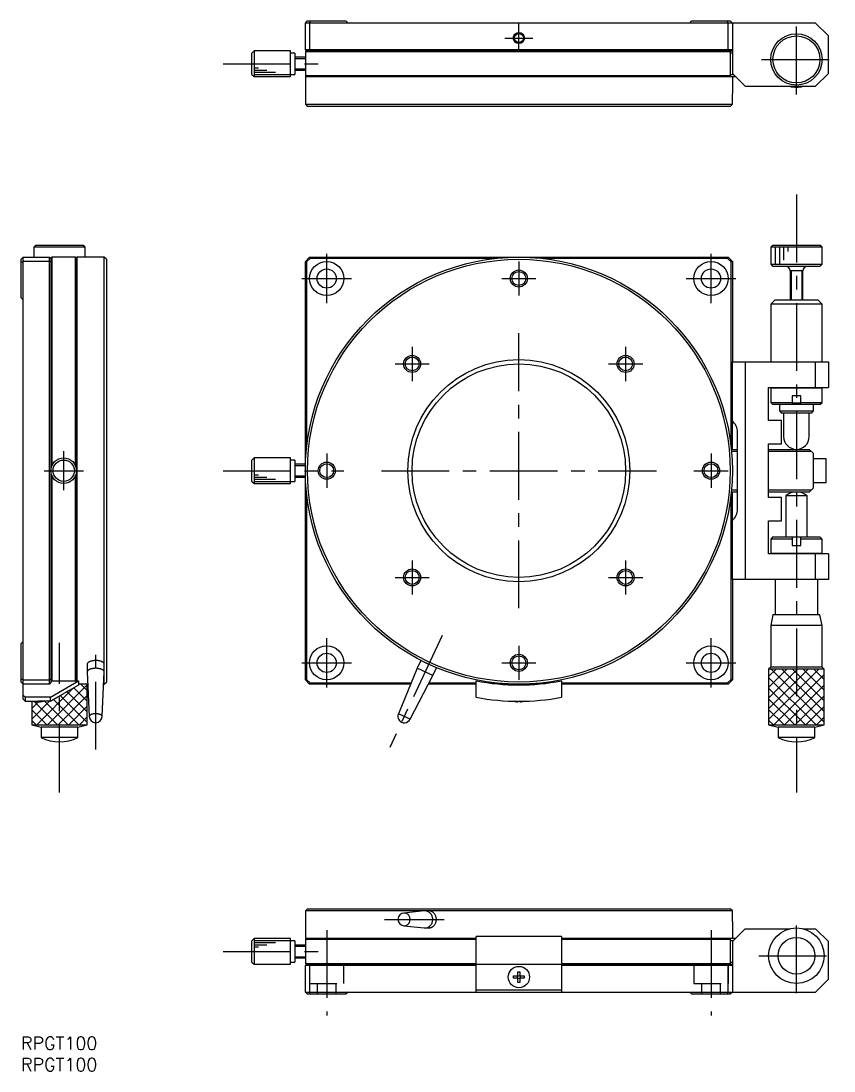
# Model space of a CAD drawing. Extents: x 0 to 414, y -8 to 238.
# Drawn here: x 0 to 190.4, y -8 to 237.9 of the extents above; entities that cross this region are included whole.
import ezdxf

# ---------------------------------------------------------------- set-up
doc = ezdxf.new("R2010")
doc.units = 0
doc.header["$LTSCALE"] = 0.5
doc.linetypes.add('CENTER', pattern=[50.8, 31.75, -6.35, 6.35, -6.35])
doc.linetypes.add('DASHED', pattern=[19.05, 12.7, -6.35])
for name, color, linetype in [('MSM_CENTER', 1, 'CENTER'), ('MSM_CONTINUOUS', 7, 'CONTINUOUS'), ('MSM_DASHED', 4, 'DASHED'), ('MSM_NARROW', 5, 'CONTINUOUS'), ('MSM_PART_NUMBER', 7, 'CONTINUOUS')]:
    doc.layers.add(name, color=color, linetype=linetype)
doc.styles.get("Standard").update_dxf_attribs({"font": 'txt.shx', "height": 3, "bigfont": 'bigfont.shx'})

# ---------------------------------------------------------------- blocks, each defined once
blk = doc.blocks.new('*U10')
at = {"layer": 'MSM_PART_NUMBER'}
blk.add_text('RPGT100', height=3, dxfattribs=at).set_placement((0, -3))
blk = doc.blocks.new('*U11')
at = {"layer": 'MSM_PART_NUMBER'}
blk.add_text('RPGT100', height=3, dxfattribs=at).set_placement((0, -8))

msp = doc.modelspace()

# ---------------------------------------------------------------- linework, layer by layer
at = {"layer": 'MSM_CENTER'}
for p, q in [((116.591842, 230.608658), (116.591842, 237.208658)), ((181.591842, 220.708658), (181.591842, 237.108658)), ((113.291842, 233.908658), (119.891842, 233.908658)), ((173.391842, 228.908658), (189.791842, 228.908658)), ((47.341842, 227.908658), (72.341842, 227.908658)), ((181.591842, 197.258501), (181.591842, 57.258501)), ((71.591842, 171.793504), (71.591842, 183.393504)), ((161.591842, 171.793504), (161.591842, 183.393504)), ((116.591842, 181.593504), (116.591842, 173.593504)), ((65.791842, 177.593504), (77.391842, 177.593504)), ((112.591842, 177.593504), (120.591842, 177.593504)), ((155.791842, 177.593504), (167.391842, 177.593504)), ((116.591842, 100.393504), (116.591842, 164.793504)), ((91.591842, 161.593504), (91.591842, 153.593504)), ((141.591842, 161.593504), (141.591842, 153.593504)), ((87.591842, 157.593504), (95.591842, 157.593504)), ((137.591842, 157.593504), (145.591842, 157.593504)), ((10, 127.993504), (10, 137.193504)), ((71.591842, 136.593504), (71.591842, 128.593504)), ((161.591842, 136.593504), (161.591842, 128.593504)), ((5.4, 132.593504), (14.6, 132.593504)), ((47.341842, 132.593504), (75.591842, 132.593504)), ((84.391842, 132.593504), (148.791842, 132.593504)), ((157.591842, 132.593504), (165.591842, 132.593504)), ((91.591842, 111.593504), (91.591842, 103.593504)), ((141.591842, 111.593504), (141.591842, 103.593504)), ((87.591842, 107.593504), (95.591842, 107.593504)), ((137.591842, 107.593504), (145.591842, 107.593504)), ((98.597502, 94.004516), (86.342853, 67.724337)), ((9, 57.258501), (9, 92.258501)), ((17.5, 67.258501), (17.5, 92.258501)), ((71.591842, 81.793504), (71.591842, 93.393504)), ((116.591842, 91.593504), (116.591842, 83.593504)), ((161.591842, 81.793504), (161.591842, 93.393504)), ((65.791842, 87.593504), (77.391842, 87.593504)), ((112.591842, 87.593504), (120.591842, 87.593504)), ((155.791842, 87.593504), (167.391842, 87.593504)), ((85.159299, 27.5), (99.067965, 27.5)), ((181.591842, 10.200001), (181.591842, 27.799999)), ((71.591842, 25), (71.591842, 5)), ((161.591842, 25), (161.591842, 5)), ((47.341842, 20), (72.341842, 20)), ((172.791844, 19), (190.391841, 19))]:
    msp.add_line(p, q, dxfattribs=at)
at = {"layer": 'MSM_CONTINUOUS'}
for p, q in [((66.591842, 237.408658), (67.091842, 237.908658)), ((186.091842, 237.408658), (66.591842, 237.408658)), ((66.591842, 231.208658), (66.591842, 237.408658)), ((67.091842, 237.908658), (76.091842, 237.908658)), ((67.591842, 237.408658), (67.798949, 237.908658)), ((67.591842, 237.408658), (67.591842, 231.208658)), ((76.091842, 237.908658), (76.591842, 237.408658)), ((156.591842, 237.408658), (157.091842, 237.908658)), ((157.091842, 237.908658), (166.091842, 237.908658)), ((165.591842, 237.408658), (165.384736, 237.908658)), ((165.591842, 231.208658), (165.591842, 237.408658)), ((166.591842, 237.408658), (166.091842, 237.908658)), ((166.591842, 237.408658), (166.591842, 225.608658)), ((189.091842, 234.408658), (186.091842, 237.408658)), ((189.091842, 225.608658), (189.091842, 234.408658)), ((66.591842, 231.208658), (166.591842, 231.208658)), ((66.891842, 230.908658), (66.591842, 231.208658)), ((67.716107, 230.908658), (67.591842, 231.208658)), ((165.467578, 230.908658), (165.591842, 231.208658)), ((166.591842, 231.208658), (166.291842, 230.908658)), ((54.591842, 230.908658), (54.091842, 230.408658)), ((54.091842, 225.408658), (54.091842, 230.408658)), ((54.591842, 230.908658), (54.591842, 224.908658)), ((63.091842, 230.908658), (54.591842, 230.908658)), ((63.091842, 224.908658), (63.091842, 230.908658)), ((64.091842, 230.408658), (63.091842, 230.408658)), ((64.091842, 230.408658), (64.091842, 225.408658)), ((66.591823, 229.408658), (64.091842, 229.408658)), ((66.791842, 230.908658), (66.591842, 230.708658)), ((166.091842, 230.708658), (66.591842, 230.708658)), ((66.591842, 230.708658), (66.591842, 229.408658)), ((66.591842, 229.408653), (66.592223, 229.395916)), ((66.592223, 229.395916), (66.614347, 227.908658)), ((66.791842, 230.908658), (166.591842, 230.908658)), ((166.091842, 230.908658), (166.091842, 224.908658)), ((166.591842, 230.408658), (166.091842, 230.408658)), ((64.091842, 226.408658), (66.591823, 226.408658)), ((66.614347, 227.908658), (66.591842, 226.408663)), ((66.591842, 226.408658), (66.591842, 225.108658)), ((54.091842, 225.408658), (54.591842, 224.908658)), ((54.591842, 224.908658), (63.091842, 224.908658)), ((63.091842, 225.408658), (64.091842, 225.408658)), ((66.591842, 225.108658), (166.091842, 225.108658)), ((66.591842, 225.108658), (66.791842, 224.908658)), ((66.591842, 224.808658), (66.691842, 224.908658)), ((66.591842, 224.808658), (66.591842, 220.908658)), ((166.591842, 224.808658), (66.591842, 224.808658)), ((66.691842, 224.908658), (167.291842, 224.908658)), ((166.091842, 225.408658), (166.791842, 225.408658)), ((166.491842, 224.908658), (166.591842, 224.808658)), ((166.591842, 225.608658), (169.591842, 222.608658)), ((166.591842, 224.808658), (166.591842, 220.908658)), ((186.091842, 222.608658), (189.091842, 225.608658)), ((169.591842, 222.608658), (186.091842, 222.608658)), ((66.591842, 220.858648), (66.591842, 218.408658)), ((166.591842, 218.408658), (166.591842, 220.858648)), ((66.591842, 218.408658), (166.591842, 218.408658)), ((66.591842, 218.408658), (67.091842, 217.908658)), ((166.091842, 217.908658), (67.091842, 217.908658)), ((166.091842, 217.908658), (166.591842, 218.408658)), ((3.5, 185.423504), (3, 184.923504)), ((15, 184.923504), (3, 184.923504)), ((3, 184.923504), (3, 182.593504)), ((3.5, 185.423504), (14.5, 185.423504)), ((15, 184.923504), (14.5, 185.423504)), ((15, 182.593504), (15, 184.923504)), ((176.091842, 185.423504), (175.591842, 184.923504)), ((187.591842, 184.923504), (175.591842, 184.923504)), ((175.591842, 184.923504), (175.591842, 180.923504)), ((176.091842, 185.423504), (187.091842, 185.423504)), ((187.591842, 184.923504), (187.091842, 185.423504)), ((187.591842, 180.923504), (187.591842, 184.923504)), ((0.5, 182.593504), (0, 182.093504)), ((0, 173.093504), (0, 182.093504)), ((0.5, 79.093504), (0.5, 182.593504)), ((0.5, 182.593504), (6.7, 182.593504)), ((7, 182.293504), (6.7, 182.593504)), ((6.7, 82.593504), (6.7, 182.593504)), ((7.2, 182.593504), (7, 182.393504)), ((7, 182.393504), (7, 82.893504)), ((7.2, 182.593504), (7.2, 133.670537)), ((12.8, 182.593504), (7.2, 182.593504)), ((12.8, 133.670537), (12.8, 182.593504)), ((13, 182.393504), (12.8, 182.593504)), ((13, 182.493504), (13.1, 182.593504)), ((13, 83.399602), (13, 182.493504)), ((13.1, 182.593504), (13.1, 83.399602)), ((17, 182.593504), (13.1, 182.593504)), ((19.5, 182.593504), (17.05001, 182.593504)), ((19.5, 82.593504), (19.5, 182.593504)), ((20, 182.093504), (19.5, 182.593504)), ((20, 182.093504), (20, 83.093504)), ((66.591842, 181.593504), (67.591842, 182.593504)), ((67.716107, 182.293504), (66.891842, 181.46924)), ((67.716107, 182.293504), (67.591842, 182.593504)), ((67.591842, 182.593504), (165.591842, 182.593504)), ((111.122839, 182.293504), (67.716107, 182.293504)), ((165.467578, 182.293504), (122.060846, 182.293504)), ((165.467578, 182.293504), (165.591842, 182.593504)), ((166.291842, 181.46924), (165.467578, 182.293504)), ((165.591842, 182.593504), (166.591842, 181.593504)), ((0.5, 181.593504), (0, 181.386398)), ((6.7, 181.593504), (0.5, 181.593504)), ((7, 181.46924), (6.7, 181.593504)), ((66.891842, 181.46924), (66.591842, 181.593504)), ((66.591842, 134.093504), (66.591842, 181.593504)), ((66.891842, 181.46924), (66.891842, 138.062508)), ((166.591842, 181.593504), (166.291842, 181.46924)), ((166.291842, 138.062508), (166.291842, 181.46924)), ((166.591842, 181.593504), (166.591842, 158.093504)), ((175.591842, 180.923504), (187.591842, 180.923504)), ((175.591842, 180.923504), (176.091842, 180.423504)), ((187.091842, 180.423504), (176.091842, 180.423504)), ((187.091842, 180.423504), (187.591842, 180.923504)), ((183.091847, 179.423504), (180.091837, 179.423504)), ((180.091842, 179.423504), (180.091842, 172.593524)), ((183.091842, 172.593524), (183.091842, 179.423504)), ((0.5, 172.593504), (0, 173.093504)), ((176.591842, 172.593504), (175.591842, 171.593504)), ((176.591842, 172.593504), (186.591842, 172.593504)), ((187.591842, 171.593504), (186.591842, 172.593504)), ((187.591842, 171.593504), (175.591842, 171.593504)), ((175.591842, 171.593504), (175.591842, 158.093504)), ((187.591842, 158.093504), (187.591842, 171.593504)), ((166.59183, 137.593504), (166.591842, 158.093504)), ((166.591842, 158.093504), (189.091842, 158.093504)), ((169.591842, 158.093504), (169.591842, 107.093504)), ((186.091842, 152.093504), (186.091842, 158.093504)), ((189.091842, 158.093504), (189.091842, 152.093504)), ((175.091842, 152.093504), (189.091842, 152.093504)), ((175.091842, 144.343504), (175.091842, 152.093504)), ((175.791842, 152.093504), (175.591842, 151.893504)), ((187.591842, 151.893504), (175.591842, 151.893504)), ((175.591842, 151.893504), (175.591842, 148.593504)), ((182.591842, 150.093504), (180.591842, 150.093504)), ((180.591842, 150.093504), (180.591842, 148.093504)), ((182.591842, 148.093504), (182.591842, 150.093504)), ((187.591842, 151.893504), (187.391842, 152.093504)), ((187.591842, 148.593504), (187.591842, 151.893504)), ((175.591842, 148.593504), (180.591842, 148.593504)), ((175.591842, 148.593504), (176.091842, 148.093504)), ((187.091842, 148.093504), (176.091842, 148.093504)), ((177.591842, 148.093504), (177.591842, 146.593504)), ((180.591674, 148.493504), (182.592115, 148.493504)), ((182.591842, 148.593504), (187.591842, 148.593504)), ((185.591842, 146.593504), (185.591842, 148.093504)), ((187.091842, 148.093504), (187.591842, 148.593504)), ((177.591842, 146.593504), (185.591842, 146.593504)), ((177.591842, 146.593504), (178.091842, 146.093504)), ((185.091842, 146.093504), (178.091842, 146.093504)), ((178.591842, 146.093504), (178.591842, 140.593504)), ((184.591842, 140.593504), (184.591842, 146.093504)), ((185.091842, 146.093504), (185.591842, 146.593504)), ((178.091842, 144.343504), (175.091842, 144.343504)), ((178.091842, 138.843504), (178.091842, 144.343504)), ((167.791842, 123.593504), (167.791842, 141.593504)), ((175.091842, 126.343504), (175.091842, 138.843504)), ((175.091842, 138.843504), (178.091842, 138.843504)), ((54.591842, 135.593504), (54.091842, 135.093504)), ((54.591842, 135.593504), (54.591842, 129.593504)), ((63.091842, 135.593504), (54.591842, 135.593504)), ((63.091842, 129.593504), (63.091842, 135.593504)), ((166.341214, 137.593504), (167.791842, 137.593504)), ((167.791842, 137.093504), (166.388931, 137.093504)), ((175.091842, 137.593504), (184.591842, 137.593504)), ((185.091842, 137.093504), (175.091842, 137.093504)), ((185.591842, 136.593504), (184.591842, 137.593504)), ((185.591842, 128.593504), (185.591842, 136.593504)), ((188.591842, 135.343504), (185.591842, 135.343504)), ((188.591842, 129.843504), (188.591842, 135.343504)), ((54.091842, 130.093504), (54.091842, 135.093504)), ((64.091842, 135.093504), (63.091842, 135.093504)), ((64.091842, 135.093504), (64.091842, 130.093504)), ((66.614347, 134.093504), (64.091842, 134.093504)), ((7.2, 131.516471), (7.2, 83.399602)), ((12.8, 83.399602), (12.8, 131.516471)), ((64.091842, 131.093504), (66.614347, 131.093504)), ((66.591842, 83.593504), (66.591842, 131.093504)), ((54.091842, 130.093504), (54.591842, 129.593504)), ((54.591842, 129.593504), (63.091842, 129.593504)), ((63.091842, 130.093504), (64.091842, 130.093504)), ((166.388931, 128.093504), (167.791842, 128.093504)), ((175.091842, 128.093504), (185.091842, 128.093504)), ((184.591842, 127.593504), (185.591842, 128.593504)), ((185.591842, 129.843504), (188.591842, 129.843504)), ((66.891842, 127.124501), (66.891842, 83.717768)), ((166.291842, 83.717768), (166.291842, 127.124501)), ((167.791842, 127.593504), (166.341214, 127.593504)), ((166.591842, 107.093504), (166.59183, 127.593504)), ((184.591842, 127.593504), (175.091842, 127.593504)), ((178.091842, 126.343504), (175.091842, 126.343504)), ((178.091842, 120.843504), (178.091842, 126.343504)), ((184.091838, 126.715995), (179.091846, 126.715995)), ((179.091846, 126.715995), (179.091846, 117.093504)), ((184.091838, 117.093504), (184.091838, 126.715995)), ((175.091842, 113.093504), (175.091842, 120.843504)), ((175.091842, 120.843504), (178.091842, 120.843504)), ((176.091842, 117.093504), (175.591842, 116.593504)), ((180.591842, 116.593504), (175.591842, 116.593504)), ((175.591842, 116.593504), (175.591842, 113.293504)), ((176.091842, 117.093504), (187.091842, 117.093504)), ((180.591842, 117.093504), (180.591842, 115.093504)), ((182.591842, 115.093504), (182.591842, 117.093504)), ((187.591842, 116.593504), (182.591842, 116.593504)), ((187.591842, 116.593504), (187.091842, 117.093504)), ((187.591842, 113.293504), (187.591842, 116.593504)), ((175.591842, 113.293504), (187.591842, 113.293504)), ((175.591842, 113.293504), (175.791842, 113.093504)), ((180.591842, 115.093504), (182.591842, 115.093504)), ((187.391842, 113.093504), (187.591842, 113.293504)), ((189.091842, 113.093504), (175.091842, 113.093504)), ((186.091842, 107.093504), (186.091842, 113.093504)), ((189.091842, 113.093504), (189.091842, 107.093504)), ((189.091842, 107.093504), (166.591842, 107.093504)), ((166.591842, 107.093504), (166.591842, 83.593504)), ((176.591842, 107.093504), (176.591842, 98.843504)), ((186.591842, 98.843504), (186.591842, 107.093504)), ((176.091845, 98.843504), (175.591846, 96.343505)), ((187.091839, 98.843504), (176.091845, 98.843504)), ((187.591838, 96.343505), (187.091839, 98.843504)), ((187.591838, 96.343505), (175.591846, 96.343505)), ((175.591846, 96.343505), (175.591846, 86.5935)), ((187.591838, 86.5935), (187.591838, 96.343505)), ((0, 92.093504), (0.5, 92.593504)), ((0, 83.093504), (0, 92.093504)), ((15.503316, 87.326763), (15.5, 87.278115)), ((15.5, 87.278115), (15.5, 85.465499)), ((15.513251, 87.375249), (15.503316, 87.326763)), ((15.529773, 87.423414), (15.513251, 87.375249)), ((15.552826, 87.471096), (15.529773, 87.423414)), ((15.582336, 87.518139), (15.552826, 87.471096)), ((15.618203, 87.564386), (15.582336, 87.518139)), ((15.660309, 87.609684), (15.618203, 87.564386)), ((15.708514, 87.653883), (15.660309, 87.609684)), ((15.789201, 87.715921), (15.708514, 87.653883)), ((15.881888, 87.774887), (15.789201, 87.715921)), ((15.985926, 87.830369), (15.881888, 87.774887)), ((16.100585, 87.881977), (15.985926, 87.830369)), ((16.201104, 86.108222), (16.085787, 86.063172)), ((16.22506, 87.929349), (16.100585, 87.881977)), ((16.32443, 86.14931), (16.201104, 86.108222)), ((16.358479, 87.972152), (16.22506, 87.929349)), ((16.455003, 86.186182), (16.32443, 86.14931)), ((16.499904, 88.010088), (16.358479, 87.972152)), ((16.592019, 86.218611), (16.455003, 86.186182)), ((16.648345, 88.042889), (16.499904, 88.010088)), ((16.734634, 86.246396), (16.592019, 86.218611)), ((16.802761, 88.070325), (16.648345, 88.042889)), ((16.881966, 86.269367), (16.734634, 86.246396)), ((16.962067, 88.092204), (16.802761, 88.070325)), ((17.03311, 86.287382), (16.881966, 86.269367)), ((17.125146, 88.108373), (16.962067, 88.092204)), ((17.187132, 86.30033), (17.03311, 86.287382)), ((17.290855, 88.118717), (17.125146, 88.108373)), ((17.343082, 86.30813), (17.187132, 86.30033)), ((17.458031, 88.123165), (17.290855, 88.118717)), ((17.5, 86.310736), (17.343082, 86.30813)), ((17.625502, 88.121686), (17.458031, 88.123165)), ((17.656919, 86.30813), (17.5, 86.310736)), ((17.792092, 88.114289), (17.625502, 88.121686)), ((17.812869, 86.30033), (17.656919, 86.30813)), ((17.956633, 88.101026), (17.792092, 88.114289)), ((17.966891, 86.287382), (17.812869, 86.30033)), ((18.117971, 88.081991), (17.956633, 88.101026)), ((18.118034, 86.269367), (17.966891, 86.287382)), ((18.274974, 88.057318), (18.117971, 88.081991)), ((18.265367, 86.246396), (18.118034, 86.269367)), ((18.407981, 86.218611), (18.265367, 86.246396)), ((18.426541, 88.027178), (18.274974, 88.057318)), ((18.544998, 86.186182), (18.407981, 86.218611)), ((18.571609, 87.991784), (18.426541, 88.027178)), ((18.675571, 86.14931), (18.544998, 86.186182)), ((18.70916, 87.951384), (18.571609, 87.991784)), ((18.798897, 86.108222), (18.675571, 86.14931)), ((18.838229, 87.906261), (18.70916, 87.951384)), ((18.914214, 86.063172), (18.798897, 86.108222)), ((18.95791, 87.856732), (18.838229, 87.906261)), ((19.067365, 87.803144), (18.95791, 87.856732)), ((19.165826, 87.745873), (19.067365, 87.803144)), ((19.252601, 87.685321), (19.165826, 87.745873)), ((19.327082, 87.621912), (19.252601, 87.685321)), ((19.388747, 87.556092), (19.327082, 87.621912)), ((19.437163, 87.488322), (19.388747, 87.556092)), ((19.471991, 87.419078), (19.437163, 87.488322)), ((19.492986, 87.348844), (19.471991, 87.419078)), ((19.5, 87.278115), (19.492986, 87.348844)), ((92.803077, 86.310736), (88.396121, 75.676887)), ((93.648314, 88.123352), (92.803077, 86.310736)), ((96.428308, 84.620263), (92.803077, 86.310736)), ((95.460929, 87.278115), (93.648314, 88.123352)), ((97.273545, 86.432878), (95.460929, 87.278115)), ((96.428308, 84.620263), (97.273545, 86.432878)), ((175.591846, 86.5935), (175.091843, 86.093498)), ((188.091841, 86.093498), (175.091843, 86.093498)), ((175.091843, 86.093498), (175.091843, 73.093497)), ((187.591838, 86.5935), (175.591846, 86.5935)), ((188.091841, 86.093498), (187.591838, 86.5935)), ((188.091841, 73.093497), (188.091841, 86.093498)), ((0.5, 83.593504), (0, 83.800611)), ((7, 83.717768), (6.7, 83.593504)), ((15.506166, 85.531816), (15.5, 85.465499)), ((15.5, 85.465499), (15.500412, 85.448363)), ((15.500412, 85.448363), (16.000016, 75.036217)), ((15.524624, 85.597724), (15.506166, 85.531816)), ((15.555261, 85.662816), (15.524624, 85.597724)), ((15.597887, 85.726692), (15.555261, 85.662816)), ((15.652241, 85.788957), (15.597887, 85.726692)), ((15.717987, 85.849229), (15.652241, 85.788957)), ((15.79472, 85.907134), (15.717987, 85.849229)), ((15.881966, 85.962317), (15.79472, 85.907134)), ((15.979189, 86.014437), (15.881966, 85.962317)), ((16.085787, 86.063172), (15.979189, 86.014437)), ((19.020812, 86.014437), (18.914214, 86.063172)), ((18.999985, 75.036217), (19.499589, 85.448363)), ((19.118034, 85.962317), (19.020812, 86.014437)), ((19.205281, 85.907134), (19.118034, 85.962317)), ((19.282014, 85.849229), (19.205281, 85.907134)), ((19.34776, 85.788957), (19.282014, 85.849229)), ((19.402113, 85.726692), (19.34776, 85.788957)), ((19.44474, 85.662816), (19.402113, 85.726692)), ((19.475377, 85.597724), (19.44474, 85.662816)), ((19.493835, 85.531816), (19.475377, 85.597724)), ((19.5, 85.465499), (19.493835, 85.531816)), ((19.499589, 85.448363), (19.5, 85.465499)), ((66.891842, 83.717768), (66.591842, 83.593504)), ((66.891842, 83.717768), (67.716107, 82.893504)), ((91.115045, 74.409032), (96.428308, 84.620263)), ((165.467578, 82.893504), (166.291842, 83.717768)), ((166.591842, 83.593504), (166.291842, 83.717768)), ((0.5, 82.593504), (0, 83.093504)), ((0.5, 83.593504), (6.7, 83.593504)), ((6.7, 82.593504), (0.5, 82.593504)), ((6.7, 82.593504), (7, 82.893504)), ((6.918207, 79.527508), (13.5, 83.399602)), ((13.5, 82.393504), (6.918207, 78.593504)), ((7, 83.399602), (13.5, 83.399602)), ((13.5, 83.399602), (13.5, 82.393504)), ((15.637396, 82.593504), (13.5, 82.593504)), ((15.499999, 73.093497), (15.499999, 82.593504)), ((19.362605, 82.593504), (19.5, 82.593504)), ((19.5, 82.593504), (20, 83.093504)), ((67.591842, 82.593504), (66.591842, 83.593504)), ((67.591842, 82.593504), (67.716107, 82.893504)), ((91.262555, 82.593504), (67.591842, 82.593504)), ((67.716107, 82.893504), (91.386884, 82.893504)), ((106.591842, 82.593504), (95.373714, 82.593504)), ((95.529815, 82.893504), (106.591842, 82.893504)), ((106.591842, 79.527508), (106.591842, 83.399602)), ((109.524311, 82.893504), (111.122839, 82.893504)), ((121.068448, 82.593504), (112.115237, 82.593504)), ((115.291842, 82.593485), (115.291842, 82.41034)), ((117.891842, 82.41034), (117.891842, 82.593485)), ((122.060846, 82.893504), (123.659374, 82.893504)), ((126.591842, 83.399602), (126.591842, 79.527508)), ((126.591842, 82.893504), (165.467578, 82.893504)), ((165.591842, 82.593504), (126.591842, 82.593504)), ((165.591842, 82.593504), (165.467578, 82.893504)), ((166.591842, 83.593504), (165.591842, 82.593504)), ((0.5, 80.036393), (1, 79.527508)), ((0.5, 79.093504), (1, 78.593504)), ((6.918207, 79.527508), (1, 79.527508)), ((1, 79.527508), (1, 78.593504)), ((6.918207, 78.593504), (9.956691, 80.347773)), ((6.918207, 78.593504), (6.918207, 79.527508)), ((10.5, 80.661454), (10, 80.372778)), ((11, 80.950129), (10.5, 80.661454)), ((1, 78.593504), (1.500344, 78.593504)), ((1.5, 78.593504), (4, 78.651406)), ((2.500001, 78.616665), (2.500001, 73.093497)), ((3.74, 78.630924), (4.26, 78.630924)), ((3.74, 78.458552), (3.74, 78.630924)), ((6.5, 78.593504), (4, 78.651406)), ((4.26, 78.630924), (4.26, 78.458552)), ((6.918207, 78.593504), (6.5, 78.593504)), ((116.331842, 78.458552), (116.331842, 78.59413)), ((116.851842, 78.59413), (116.851842, 78.458552)), ((16.004624, 75.092697), (16, 75.04296)), ((16.018468, 75.142128), (16.004624, 75.092697)), ((16.041446, 75.190947), (16.018468, 75.142128)), ((16.073416, 75.238854), (16.041446, 75.190947)), ((16.114181, 75.285553), (16.073416, 75.238854)), ((16.163491, 75.330757), (16.114181, 75.285553)), ((16.22104, 75.374186), (16.163491, 75.330757)), ((16.286475, 75.415573), (16.22104, 75.374186)), ((16.359392, 75.454663), (16.286475, 75.415573)), ((16.43934, 75.491214), (16.359392, 75.454663)), ((16.525828, 75.525002), (16.43934, 75.491214)), ((16.618323, 75.555818), (16.525828, 75.525002)), ((16.716253, 75.583472), (16.618323, 75.555818)), ((16.819015, 75.607793), (16.716253, 75.583472)), ((16.925975, 75.628632), (16.819015, 75.607793)), ((17.036475, 75.645861), (16.925975, 75.628632)), ((17.149832, 75.659372), (17.036475, 75.645861)), ((17.265349, 75.669083), (17.149832, 75.659372)), ((17.382312, 75.674933), (17.265349, 75.669083)), ((17.5, 75.676887), (17.382312, 75.674933)), ((17.617689, 75.674933), (17.5, 75.676887)), ((17.734652, 75.669083), (17.617689, 75.674933)), ((17.850168, 75.659372), (17.734652, 75.669083)), ((17.963526, 75.645861), (17.850168, 75.659372)), ((18.074026, 75.628632), (17.963526, 75.645861)), ((18.180986, 75.607793), (18.074026, 75.628632)), ((18.283748, 75.583472), (18.180986, 75.607793)), ((18.381678, 75.555818), (18.283748, 75.583472)), ((18.474173, 75.525002), (18.381678, 75.555818)), ((18.560661, 75.491214), (18.474173, 75.525002)), ((18.640609, 75.454663), (18.560661, 75.491214)), ((18.713526, 75.415573), (18.640609, 75.454663)), ((18.778961, 75.374186), (18.713526, 75.415573)), ((18.83651, 75.330757), (18.778961, 75.374186)), ((18.88582, 75.285553), (18.83651, 75.330757)), ((18.926585, 75.238854), (18.88582, 75.285553)), ((18.958555, 75.190947), (18.926585, 75.238854)), ((18.981533, 75.142128), (18.958555, 75.190947)), ((18.995376, 75.092697), (18.981533, 75.142128)), ((19, 75.04296), (18.995376, 75.092697)), ((91.115045, 74.409032), (88.396121, 75.676887)), ((2.500001, 73.093497), (4.7, 72.504009)), ((2.500001, 73.093497), (15.499999, 73.093497)), ((13.3, 72.504009), (4.7, 72.504009)), ((4.7, 72.504009), (4.7, 70.093498)), ((13.3, 72.504009), (15.499999, 73.093497)), ((13.3, 70.093498), (13.3, 72.504009)), ((175.091843, 73.093497), (177.291842, 72.504009)), ((175.091843, 73.093497), (188.091841, 73.093497)), ((185.891842, 72.504009), (177.291842, 72.504009)), ((177.291842, 72.504009), (177.291842, 70.093498)), ((185.891842, 72.504009), (188.091841, 73.093497)), ((185.891842, 70.093498), (185.891842, 72.504009)), ((13.3, 70.093498), (4.7, 70.093498)), ((185.891842, 70.093498), (177.291842, 70.093498)), ((67.091842, 30), (66.591842, 29.5)), ((67.091842, 30), (166.091842, 30)), ((166.591842, 29.5), (166.091842, 30)), ((166.591842, 29.5), (66.591842, 29.5)), ((66.591842, 29.5), (66.591842, 27.05001)), ((94.446686, 29.491288), (89.666367, 28.997345)), ((89.874068, 28.994292), (89.755583, 29)), ((89.991651, 28.977212), (89.874068, 28.994292)), ((90.107437, 28.948889), (89.991651, 28.977212)), ((90.220546, 28.909539), (90.107437, 28.948889)), ((90.330116, 28.859462), (90.220546, 28.909539)), ((90.435314, 28.799038), (90.330116, 28.859462)), ((90.535338, 28.728728), (90.435314, 28.799038)), ((90.629428, 28.649067), (90.535338, 28.728728)), ((90.716867, 28.56066), (90.629428, 28.649067)), ((90.796991, 28.464182), (90.716867, 28.56066)), ((90.869189, 28.360365), (90.796991, 28.464182)), ((90.932911, 28.25), (90.869189, 28.360365)), ((90.987674, 28.133927), (90.932911, 28.25)), ((91.033059, 28.01303), (90.987674, 28.133927)), ((91.068722, 27.888229), (91.033059, 28.01303)), ((91.033059, 26.98697), (91.068722, 27.111772)), ((91.094391, 27.760472), (91.068722, 27.888229)), ((91.068722, 27.111772), (91.094391, 27.239528)), ((91.109871, 27.630734), (91.094391, 27.760472)), ((91.094391, 27.239528), (91.109871, 27.369266)), ((91.115045, 27.5), (91.109871, 27.630734)), ((91.109871, 27.369266), (91.115045, 27.5)), ((94.615693, 29.5), (94.446686, 29.491288)), ((94.773673, 29.492389), (94.615693, 29.5)), ((94.93045, 29.469616), (94.773673, 29.492389)), ((95.084832, 29.431852), (94.93045, 29.469616)), ((95.235644, 29.379385), (95.084832, 29.431852)), ((95.381737, 29.312616), (95.235644, 29.379385)), ((95.522001, 29.232051), (95.381737, 29.312616)), ((95.603146, 29.493835), (95.460929, 29.5)), ((95.655366, 29.138304), (95.522001, 29.232051)), ((95.744485, 29.475377), (95.603146, 29.493835)), ((95.78082, 29.032089), (95.655366, 29.138304)), ((95.884076, 29.44474), (95.744485, 29.475377)), ((95.897406, 28.914214), (95.78082, 29.032089)), ((96.021058, 29.402113), (95.884076, 29.44474)), ((96.004237, 28.785575), (95.897406, 28.914214)), ((96.100501, 28.647153), (96.004237, 28.785575)), ((96.154587, 29.347759), (96.021058, 29.402113)), ((96.185464, 28.5), (96.100501, 28.647153)), ((96.28384, 29.282013), (96.154587, 29.347759)), ((96.25848, 28.345237), (96.185464, 28.5)), ((96.318994, 28.18404), (96.25848, 28.345237)), ((96.408018, 29.20528), (96.28384, 29.282013)), ((96.366545, 28.017638), (96.318994, 28.18404)), ((96.400771, 27.847296), (96.366545, 28.017638)), ((96.366545, 26.982362), (96.400771, 27.152704)), ((96.421411, 27.674312), (96.400771, 27.847296)), ((96.400771, 27.152704), (96.421411, 27.325689)), ((96.526358, 29.118034), (96.408018, 29.20528)), ((96.428308, 27.5), (96.421411, 27.674312)), ((96.421411, 27.325689), (96.428308, 27.5)), ((96.638129, 29.020812), (96.526358, 29.118034)), ((96.742642, 28.914214), (96.638129, 29.020812)), ((96.839253, 28.798896), (96.742642, 28.914214)), ((96.927366, 28.675571), (96.839253, 28.798896)), ((97.006438, 28.544997), (96.927366, 28.675571)), ((97.075982, 28.407981), (97.006438, 28.544997)), ((97.135568, 28.265367), (97.075982, 28.407981)), ((97.184829, 28.118034), (97.135568, 28.265367)), ((97.223462, 27.966891), (97.184829, 28.118034)), ((97.203306, 26.948644), (97.233923, 27.084114)), ((97.251229, 27.812869), (97.223462, 27.966891)), ((97.233923, 27.084114), (97.255899, 27.221612)), ((97.267957, 27.656918), (97.251229, 27.812869)), ((97.255899, 27.221612), (97.269128, 27.360466)), ((97.273545, 27.5), (97.267957, 27.656918)), ((97.269128, 27.360466), (97.273545, 27.5)), ((166.591842, 27.05001), (166.591842, 29.5)), ((66.591842, 27), (66.591842, 23.1)), ((89.666367, 26.002656), (94.446686, 25.508713)), ((89.755583, 26), (89.874068, 26.005708)), ((89.874068, 26.005708), (89.991651, 26.022788)), ((89.991651, 26.022788), (90.107437, 26.051111)), ((90.107437, 26.051111), (90.220546, 26.090461)), ((90.220546, 26.090461), (90.330116, 26.140538)), ((90.330116, 26.140538), (90.435314, 26.200962)), ((90.435314, 26.200962), (90.535338, 26.271272)), ((90.535338, 26.271272), (90.629428, 26.350933)), ((90.629428, 26.350933), (90.716867, 26.43934)), ((90.716867, 26.43934), (90.796991, 26.535819)), ((90.796991, 26.535819), (90.869189, 26.639635)), ((90.869189, 26.639635), (90.932911, 26.75)), ((90.932911, 26.75), (90.987674, 26.866073)), ((90.987674, 26.866073), (91.033059, 26.98697)), ((94.446686, 25.508713), (94.615693, 25.5)), ((94.615693, 25.5), (94.773673, 25.507611)), ((94.615693, 25.5), (95.460929, 25.5)), ((94.773673, 25.507611), (94.93045, 25.530385)), ((94.93045, 25.530385), (95.084832, 25.568148)), ((95.084832, 25.568148), (95.235644, 25.620615)), ((95.235644, 25.620615), (95.381737, 25.687385)), ((95.381737, 25.687385), (95.522001, 25.767949)), ((95.460929, 25.5), (95.563653, 25.503214)), ((95.522001, 25.767949), (95.655366, 25.861696)), ((95.563653, 25.503214), (95.666047, 25.512847)), ((95.655366, 25.861696), (95.78082, 25.967911)), ((95.666047, 25.512847), (95.767781, 25.528866)), ((95.767781, 25.528866), (95.868529, 25.551222)), ((95.78082, 25.967911), (95.897406, 26.085787)), ((95.868529, 25.551222), (95.967967, 25.579841)), ((95.897406, 26.085787), (96.004237, 26.214425)), ((95.967967, 25.579841), (96.065775, 25.614632)), ((96.004237, 26.214425), (96.100501, 26.352847)), ((96.065775, 25.614632), (96.161639, 25.655483)), ((96.100501, 26.352847), (96.185464, 26.5)), ((96.161639, 25.655483), (96.255251, 25.702263)), ((96.185464, 26.5), (96.25848, 26.654764)), ((96.255251, 25.702263), (96.366987, 25.76779)), ((96.25848, 26.654764), (96.318994, 26.81596)), ((96.318994, 26.81596), (96.366545, 26.982362)), ((96.366987, 25.76779), (96.474307, 25.841758)), ((96.474307, 25.841758), (96.57669, 25.923808)), ((96.57669, 25.923808), (96.673634, 26.01354)), ((96.673634, 26.01354), (96.764669, 26.110515)), ((96.764669, 26.110515), (96.84935, 26.214262)), ((96.84935, 26.214262), (96.927264, 26.324275)), ((96.927264, 26.324275), (96.998033, 26.440017)), ((96.998033, 26.440017), (97.061311, 26.560926)), ((97.061311, 26.560926), (97.116789, 26.68641)), ((97.116789, 26.68641), (97.164198, 26.81586)), ((97.164198, 26.81586), (97.203306, 26.948644)), ((166.591842, 27), (166.591842, 23.1)), ((169.591842, 25.3), (166.591842, 22.3)), ((169.591842, 25.3), (179.991847, 25.3)), ((183.191838, 25.3), (186.091842, 25.3)), ((189.091842, 22.3), (186.091842, 25.3)), ((54.591842, 23), (54.091842, 22.5)), ((54.091842, 17.5), (54.091842, 22.5)), ((54.591842, 23), (54.591842, 17)), ((63.091842, 23), (54.591842, 23)), ((63.091842, 17), (63.091842, 23)), ((64.091842, 22.5), (63.091842, 22.5)), ((64.091842, 22.5), (64.091842, 17.5)), ((66.591842, 23.1), (106.591465, 23.1)), ((66.591842, 23.1), (66.691842, 23)), ((66.791842, 23), (66.591842, 22.8)), ((106.590059, 22.8), (66.591842, 22.8)), ((66.591842, 22.8), (66.591842, 21.5)), ((106.591469, 23), (66.691842, 23)), ((126.591842, 23.5), (106.591842, 23.5)), ((106.591842, 10.5), (106.591842, 23.5)), ((126.591842, 23.5), (126.591842, 10.5)), ((167.291842, 23), (126.592216, 23)), ((126.59222, 23.1), (166.591842, 23.1)), ((166.091842, 22.8), (126.595207, 22.8)), ((166.091842, 23), (166.091842, 17)), ((166.791842, 22.5), (166.091842, 22.5)), ((166.491842, 23), (166.591842, 23.1)), ((166.591842, 22.3), (166.591842, 10.5)), ((189.091842, 13.5), (189.091842, 22.3)), ((66.591823, 21.5), (64.091842, 21.5)), ((66.591842, 21.499995), (66.59226, 21.486023)), ((66.59226, 21.486023), (66.614345, 20.016949)), ((66.614345, 20.016949), (66.598714, 18.749834)), ((54.091842, 17.5), (54.591842, 17)), ((63.091842, 17.5), (64.091842, 17.5)), ((64.091842, 18.5), (66.591823, 18.5)), ((66.598714, 18.749834), (66.591842, 18.500005)), ((66.591842, 18.5), (66.591842, 17.2)), ((166.091842, 17.5), (166.591842, 17.5)), ((54.591842, 17), (63.091842, 17)), ((66.591842, 17.2), (106.588478, 17.2)), ((66.591842, 17.2), (66.791842, 17)), ((66.891842, 17), (66.591842, 16.7)), ((66.591842, 10.5), (66.591842, 16.7)), ((106.591842, 16.7), (66.591842, 16.7)), ((106.591842, 17), (66.791842, 17)), ((67.591842, 16.7), (67.716107, 17)), ((67.591842, 16.7), (67.591842, 10.5)), ((126.591842, 16.918207), (106.591842, 16.918207)), ((116.331842, 15.25859), (116.851842, 15.25859)), ((116.331842, 14.26), (116.331842, 15.25859)), ((116.851842, 15.25859), (116.851842, 14.26)), ((126.591842, 17), (166.591834, 17)), ((166.591842, 16.7), (126.591842, 16.7)), ((126.593626, 17.2), (166.091842, 17.2)), ((165.591842, 16.7), (165.467578, 17)), ((165.591842, 10.5), (165.591842, 16.7)), ((166.591842, 16.7), (166.291842, 17)), ((115.333253, 13.74), (115.333253, 14.26)), ((115.333253, 14.26), (116.331842, 14.26)), ((116.331842, 13.74), (115.333253, 13.74)), ((116.290468, 13.74), (116.290468, 14.26)), ((116.331842, 14.301375), (116.851842, 14.301375)), ((116.331842, 12.741411), (116.331842, 13.74)), ((116.851842, 13.698625), (116.331842, 13.698625)), ((116.851842, 12.741411), (116.331842, 12.741411)), ((116.851842, 14.26), (117.850432, 14.26)), ((116.851842, 13.74), (116.851842, 12.741411)), ((117.850432, 13.74), (116.851842, 13.74)), ((116.893217, 14.26), (116.893217, 13.74)), ((117.850432, 14.26), (117.850432, 13.74)), ((186.091842, 10.5), (189.091842, 13.5)), ((66.591842, 10.5), (186.091842, 10.5)), ((66.591842, 10.5), (67.091842, 10)), ((76.091842, 10), (67.091842, 10)), ((67.591842, 10.5), (67.798949, 10)), ((76.591842, 10.5), (76.091842, 10)), ((106.591842, 11), (126.591842, 11)), ((157.091842, 10), (156.591842, 10.5)), ((166.091842, 10), (157.091842, 10)), ((165.591842, 10.5), (165.384736, 10)), ((166.591842, 10.5), (166.091842, 10))]:
    msp.add_line(p, q, dxfattribs=at)
for centre, radius in [((116.591842, 233.908658), 1.0565), ((181.591842, 228.908658), 6), ((181.591842, 228.908658), 5.5), ((116.591842, 132.593504), 50), ((116.591842, 132.593504), 49.5), ((71.591842, 177.593504), 4), ((71.591842, 177.593504), 2.25), ((161.591842, 177.593504), 4), ((161.591842, 177.593504), 2.25), ((116.591842, 177.593504), 1.621), ((91.591842, 157.593504), 1.621), ((116.591842, 132.593504), 26), ((116.591842, 132.593504), 25), ((141.591842, 157.593504), 1.621), ((10, 132.593504), 3), ((10, 132.593504), 2.5), ((71.591842, 132.593504), 1.621), ((161.591842, 132.593504), 1.621), ((91.591842, 107.593504), 1.621), ((141.591842, 107.593504), 1.621), ((71.591842, 87.593504), 4), ((161.591842, 87.593504), 4), ((71.591842, 87.593504), 2.25), ((116.591842, 87.593504), 1.621), ((161.591842, 87.593504), 2.25), ((181.591842, 19), 6.499999), ((181.591842, 19), 4.3), ((116.591843, 13.999994), 2.5)]:
    msp.add_circle(centre, radius, dxfattribs=at)
for centre, radius, start, end in [((181.591842, 228.908658), 6.499999, 255.750002, 284.249998), ((179.091842, 179.423504), 1, 0, 90), ((184.091842, 179.423504), 1, 90, 180), ((164.291842, 141.593504), 3.5, 0, 48.917719), ((181.591842, 140.593504), 3, 180, 359.9999824), ((181.59184, 123.5935), 3.999997, 51.317795, 128.68219549), ((164.291842, 123.593504), 3.5, 311.082281, 0), ((116.591842, 132.593504), 50.2, 258.509633, 281.49038323), ((116.591842, 132.593504), 54, 259.328071, 280.671929), ((4, 82.943504), 4.492483, 254.09986379, 266.682184), ((4, 82.943504), 4.492483, 273.317816, 285.90013621), ((116.591842, 82.943504), 4.492483, 254.897219, 266.682184), ((116.591842, 82.943504), 4.492483, 273.317816, 285.102781), ((17.5, 75.04296), 1.5, 180, 359.9999824), ((89.755583, 75.04296), 1.5, 155, 335.00000033), ((9, 78.838499), 9.745001, 243.816209, 296.183791), ((181.59184, 78.838499), 9.745001, 243.816215, 296.183798), ((89.755583, 27.5), 1.5, 90, 270)]:
    msp.add_arc(centre, radius, start, end, dxfattribs=at)
at = {"layer": 'MSM_DASHED'}
for p, q in [((67.591842, 17), (67.591842, 12.5)), ((75.591842, 12.5), (75.591842, 17)), ((157.591842, 17), (157.591842, 12.5)), ((165.591842, 17), (165.591842, 12.5)), ((67.591842, 12.5), (75.591842, 12.5)), ((69.341842, 12.5), (69.341842, 10)), ((73.841842, 10), (73.841842, 12.5)), ((157.591842, 12.5), (165.591842, 12.5)), ((159.341842, 12.5), (159.341842, 10)), ((163.841842, 10), (163.841842, 12.5))]:
    msp.add_line(p, q, dxfattribs=at)
at = {"layer": 'MSM_NARROW'}
for p, q in [((64.091842, 229.138158), (66.596057, 229.138158)), ((54.591842, 226.908658), (55.591842, 226.908658)), ((54.591842, 226.408658), (57.591842, 226.408658)), ((64.091842, 226.679158), (66.5959, 226.679158)), ((54.591842, 225.908658), (59.591842, 225.908658)), ((54.591842, 225.408658), (63.091842, 225.408658)), ((176.591842, 184.923504), (176.591842, 180.923504)), ((177.591842, 184.923504), (177.591842, 180.923504)), ((178.591842, 184.923504), (178.591842, 181.923504)), ((179.591842, 184.923504), (179.591842, 183.923504)), ((180.362342, 179.423504), (180.362342, 172.593504)), ((182.821342, 179.423504), (182.821342, 172.593504)), ((64.091842, 133.823004), (66.606961, 133.823004)), ((54.591842, 131.593504), (55.591842, 131.593504)), ((54.591842, 131.093504), (57.591842, 131.093504)), ((54.591842, 130.593504), (59.591842, 130.593504)), ((64.091842, 131.364004), (66.606961, 131.364004)), ((54.591842, 130.093504), (63.091842, 130.093504)), ((175.091843, 84.354005), (176.831337, 86.093498)), ((175.091843, 81.854005), (179.331337, 86.093498)), ((175.091843, 79.354005), (181.831337, 86.093498)), ((175.091843, 76.854005), (184.331337, 86.093498)), ((175.091843, 74.354005), (186.831337, 86.093498)), ((175.687442, 86.093498), (188.091841, 73.689099)), ((178.187442, 86.093498), (188.091841, 76.189099)), ((180.687442, 86.093498), (188.091841, 78.689099)), ((183.187442, 86.093498), (188.091841, 81.189099)), ((185.687442, 86.093498), (188.091841, 83.689099)), ((175.091843, 84.189097), (186.187443, 73.093497)), ((176.331336, 73.093497), (188.091841, 84.854003)), ((3.673178, 73.093497), (12.253541, 81.673861)), ((6.173178, 73.093497), (15.499999, 82.420319)), ((12.377408, 81.745375), (15.499999, 78.622783)), ((14.029278, 82.593504), (15.499999, 81.122783)), ((175.091843, 81.689097), (183.687443, 73.093497)), ((178.831336, 73.093497), (188.091841, 82.354003)), ((7.622598, 79.000185), (13.529285, 73.093497)), ((8.673178, 73.093497), (15.499999, 79.920319)), ((9.207535, 79.915248), (15.499999, 73.622783)), ((10.792471, 80.830312), (15.499999, 76.122783)), ((175.091843, 79.189097), (181.187443, 73.093497)), ((181.331336, 73.093497), (188.091841, 79.854003)), ((2.500001, 76.920321), (4.225855, 78.646175)), ((2.500001, 74.420321), (6.673185, 78.593504)), ((2.500001, 76.622781), (6.029285, 73.093497)), ((3.075636, 78.547147), (8.529285, 73.093497)), ((5.506263, 78.61652), (11.029285, 73.093497)), ((11.173178, 73.093497), (15.499999, 77.420319)), ((175.091843, 76.689097), (178.687443, 73.093497)), ((183.831336, 73.093497), (188.091841, 77.354003)), ((2.500001, 74.122781), (3.529285, 73.093497)), ((13.673178, 73.093497), (15.499999, 74.920319)), ((175.091843, 74.189097), (176.187443, 73.093497)), ((186.331336, 73.093497), (188.091841, 74.854003)), ((63.091842, 22.5), (54.591842, 22.5)), ((59.591842, 22), (54.591842, 22)), ((57.591842, 21.5), (54.591842, 21.5)), ((55.591842, 21), (54.591842, 21)), ((64.091842, 21.2295), (66.596116, 21.2295)), ((64.091842, 18.7705), (66.598969, 18.7705))]:
    msp.add_line(p, q, dxfattribs=at)
for centre, radius in [((116.591842, 233.908658), 1.3), ((116.591842, 177.593504), 2), ((91.591842, 157.593504), 2), ((141.591842, 157.593504), 2), ((71.591842, 132.593504), 2), ((161.591842, 132.593504), 2), ((91.591842, 107.593504), 2), ((141.591842, 107.593504), 2), ((116.591842, 87.593504), 2)]:
    msp.add_circle(centre, radius, dxfattribs=at)

# ---------------------------------------------------------------- block references
at = {"layer": 'MSM_CONTINUOUS'}
for name in ['*U10', '*U11']:
    msp.add_blockref(name, (0, 0), dxfattribs=at)

doc.saveas('drawing.dxf')
